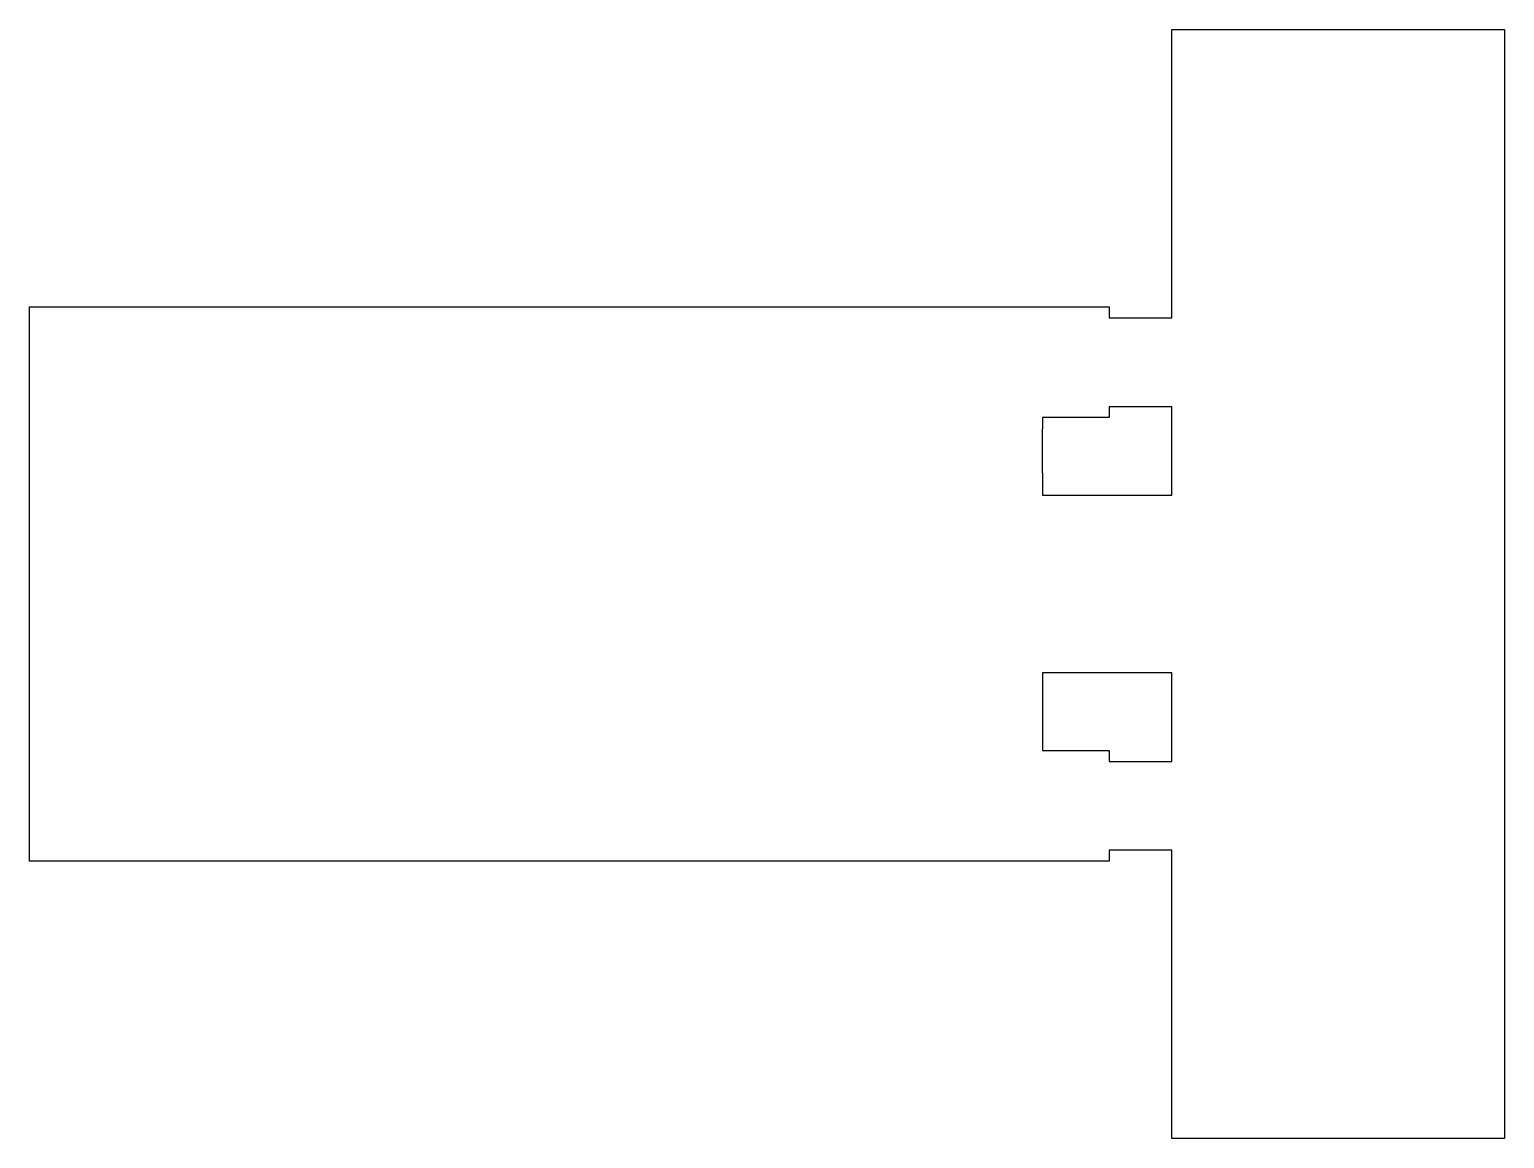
# Model space of a CAD drawing. Header units: millimetres. Extents: x -13 to 0.3, y -8.5 to 1.5.
import ezdxf

# ---------------------------------------------------------------- set-up
doc = ezdxf.new("R2010")
doc.units = ezdxf.units.MM
doc.layers.get('0').update_dxf_attribs({"linetype": 'CONTINUOUS'})

msp = doc.modelspace()

# ---------------------------------------------------------------- linework, layer by layer
for p, q in [((-3.263, -1.9), (-2.697, -1.9)), ((-3.263, -1.9), (-3.263, -2)), ((-2.697, -2.1), (-2.697, -1.9)), ((-2.697, -2.5), (-2.697, -1.969)), ((-3.263, -2), (-3.863, -2)), ((-3.863, -2), (-3.863, -2.1)), ((-3.863, -2.5), (-3.863, -2.1)), ((-3.863, -2.5), (-3.863, -2.7)), ((-2.697, -2.7), (-2.697, -2.5)), ((-3.863, -2.7), (-2.697, -2.7))]:
    msp.add_line(p, q)
for points in [[(-3.263, -6), (-12, -6), (-13, -6), (-13, -1), (-12, -1), (-10.189, -1), (-9.689, -1), (-6.082, -1), (-5.582, -1), (-3.263, -1), (-3.263, -1.1), (-2.697, -1.1), (-2.697, 1.5), (0.303, 1.5), (0.303, -8.5), (-2.697, -8.5), (-2.697, -5.9), (-3.263, -5.9)], [(-3.863, -5), (-3.263, -5), (-3.263, -5.1), (-2.697, -5.1), (-2.697, -4.9), (-2.697, -4.5), (-2.697, -4.3), (-3.863, -4.3), (-3.863, -4.5), (-3.863, -4.9)]]:
    msp.add_lwpolyline(points, close=True)

doc.saveas('drawing.dxf')
